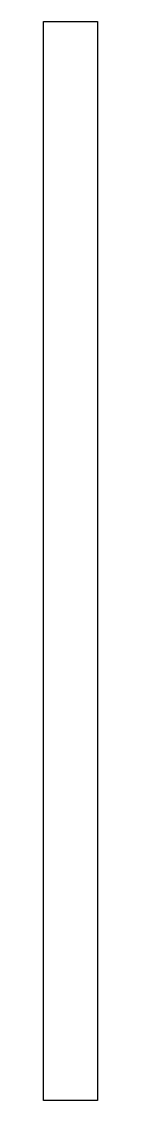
# Model space of a CAD drawing. Header units: millimetres. Extents: x 0 to 8, y 0 to 160.
import ezdxf

# ---------------------------------------------------------------- set-up
doc = ezdxf.new("R2010")
doc.units = ezdxf.units.MM
doc.header["$MEASUREMENT"] = 0

msp = doc.modelspace()

# ---------------------------------------------------------------- linework, layer by layer
for p, q in [((0, 0), (0, 160.25)), ((0, 160.25), (8, 160.25)), ((8, 160.25), (8, 0)), ((8, 0), (0, 0))]:
    msp.add_line(p, q)

doc.saveas('drawing.dxf')
